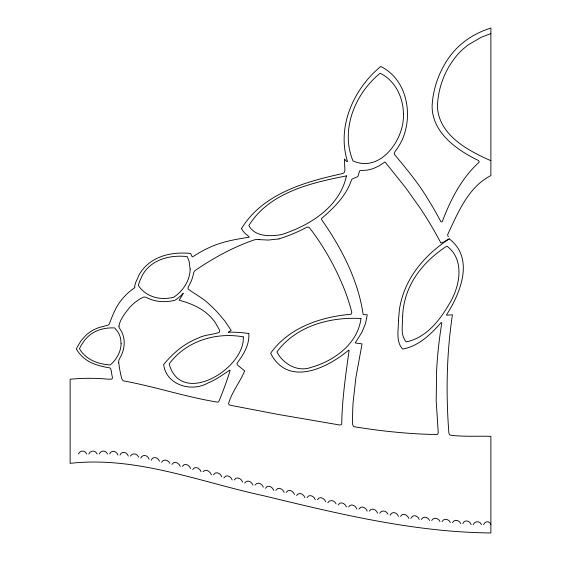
<?xml version="1.0" encoding="UTF-8"?>
<svg xmlns="http://www.w3.org/2000/svg" width="561" height="561" viewBox="0 0 561 561"><rect width="100%" height="100%" fill="white"/><g stroke="black" fill="none" stroke-linecap="round" stroke-linejoin="round"><path stroke-width="0.84" d="M444.564 242.008L445.062 241.076L449.319 238.944C474.655 258.411 460.553 292.961 446.486 314.931A0.905 0.905 0 0 0 446.647 315.205L452.439 314.784C446.556 353.872 445.841 393.633 448.877 433.015L449.466 434.417A3.661 3.661 0 0 0 450.252 435.168C463.526 436.9 477.39 435.939 490.875 436.332L490.875 532.95C413.639 532.235 338.059 513.743 263.411 495.679C199.898 481.997 136.295 455.89 70.125 463.344L70.125 379.194L78.028 378.619A201.469 201.469 0 0 1 108.287 379.208L111.723 379.131A2.209 2.209 0 0 0 112.214 378.563L112.438 377.588A60.546 60.546 0 0 1 111.38 371.375L110.699 368.682A3.247 3.247 0 0 0 109.858 367.89C100.117 366.242 89.781 363.808 82.411 356.656A33.078 33.078 0 0 1 77.698 351.179L76.359 349.068L77.383 346.852L81.142 340.66L85.945 335.289A36.64 36.64 0 0 1 93.982 329.658L98.694 327.61L107.943 325.17A4.635 4.635 0 0 0 109.262 324.048C112.558 315.548 115.748 306.685 121.779 299.595A56.913 56.913 0 0 1 130.853 290.549L134.963 287.548L134.535 286.734L135.692 282.562L139.058 274.911A39.586 39.586 0 0 1 146.624 265.346C158.349 254.554 175.263 251.847 190.635 253.488A26.851 26.851 0 0 1 192.03 256.524L192.227 256.742A0.778 0.778 0 0 0 192.605 256.861L195.866 254.82A104.683 104.683 0 0 1 208.369 247.99C221.076 241.812 235.452 239.33 249.056 237.226A1.22 1.22 0 0 0 249.14 236.798L247.759 235.571A18.261 18.261 0 0 1 241.525 228.565M241.539 228.558C262.695 193.706 305.142 181.722 342.54 173.587L343.865 172.844A3.696 3.696 0 0 0 344.524 172.003L344.917 170.537L344.391 158.952A17.77 17.77 0 0 0 347.042 161.638L347.455 161.379C336.593 126.639 353.633 88.764 380.751 66.486C407.545 79.676 413.653 115.994 401.529 141.288A71.605 71.605 0 0 1 394.881 151.8L394.334 153.23A3.738 3.738 0 0 0 394.383 154.317C406.122 168.524 418.289 182.956 427.826 198.966A347 347 0 0 1 440.806 221.532L441.528 221.918A1.83 1.83 0 0 0 442.18 221.868C450.329 200.137 461.577 178.005 479.136 162.234A2.468 2.468 0 0 0 479.038 161.393L478.386 160.488C456.787 149.976 432.033 132.655 432.11 105.924C433.078 87.32 440.02 68.87 451.5 54.186A76.85 76.85 0 0 1 466.219 40.217C473.701 34.831 482.095 30.806 490.875 28.05L490.875 175.572C468.253 187.101 458.042 212.549 447.811 234.274A1.767 1.767 0 0 0 447.839 235.704L448.302 236.714M483.603 524.64C484.942 521.001 489.83 520.538 490.875 524.64M78.435 453.996C80.013 450.083 85.167 450.083 86.745 453.996M88.827 453.996C90.405 450.083 95.559 450.083 97.137 453.996M99.213 453.996C100.791 450.083 105.945 450.083 107.523 453.996M473.211 524.64C474.788 520.727 479.95 520.727 481.527 524.64M109.605 453.996C111.401 449.627 116.709 451.051 117.915 455.034M119.991 455.034C121.786 450.665 127.095 452.089 128.301 456.072M140.769 458.148C142.564 453.786 147.873 455.209 149.079 459.186M151.161 460.23C152.957 455.862 158.265 457.285 159.471 461.268M390.105 515.286C391.901 510.924 397.209 512.347 398.415 516.33M410.883 518.406C412.679 514.037 417.987 515.468 419.193 519.444M462.825 523.602C464.62 519.234 469.929 520.657 471.135 524.64M130.383 456.072C132.41 452.397 137.235 453.653 138.693 457.11M161.547 462.306C163.574 458.632 168.398 459.887 169.857 463.344M327.771 502.824C329.798 499.15 334.622 500.398 336.081 503.862M379.713 513.21C381.739 509.535 386.571 510.791 388.023 514.248M421.269 519.444C423.296 515.769 428.12 517.025 429.579 520.482M431.661 520.482C433.688 516.807 438.513 518.062 439.971 521.52M442.047 521.52C444.074 517.845 448.898 519.1 450.357 522.564M452.439 522.564C454.466 518.89 459.291 520.138 460.749 523.602M171.939 464.382C174.247 460.357 179.071 462.958 180.249 466.464M182.325 466.464C184.639 462.432 189.464 465.041 190.635 468.54M192.711 469.578C195.025 465.546 199.849 468.155 201.027 471.654M213.489 474.774C215.803 470.742 220.627 473.351 221.805 476.85M223.881 477.888C226.195 473.863 231.02 476.464 232.191 479.964M234.267 479.964C236.581 475.938 241.405 478.547 242.583 482.046M244.659 483.084C246.973 479.052 251.798 481.661 252.969 485.16M255.045 485.16C257.359 481.135 262.183 483.736 263.361 487.236M265.437 488.28C267.751 484.248 272.576 486.857 273.747 490.356M275.823 490.356C278.137 486.324 282.961 488.933 284.139 492.432M286.215 492.432C288.529 488.407 293.354 491.008 294.525 494.514M296.601 495.552C298.915 491.52 303.739 494.129 304.911 497.628M306.993 497.628C309.307 493.596 314.132 496.205 315.303 499.704M317.379 499.704C319.693 495.679 324.517 498.28 325.689 501.786M338.157 504.9C340.471 500.875 345.296 503.476 346.467 506.976M348.549 506.976C350.856 502.951 355.688 505.559 356.859 509.058M358.935 509.058C361.249 505.026 366.074 507.635 367.245 511.134M369.327 511.134C371.634 507.102 376.466 509.711 377.637 513.21M400.491 516.33C402.805 512.298 407.63 514.907 408.801 518.406M203.103 471.654C205.95 468.183 210.172 471.647 211.413 474.774M444.656 242.086L449.228 238.741M490.875 33.576L481.121 37.328L468.435 44.768A70.118 70.118 0 0 0 458.021 54.122C445.329 68.491 437.882 87.67 437.433 106.8C438.99 135.257 467.867 150.558 490.875 160.698M278.943 238.944L268.298 240.059L259.07 239.61M228.488 332.21L231.153 330.366L224.926 321.137L217.514 312.379A124.114 124.114 0 0 0 209.302 304.371C203.215 298.136 194.983 294.252 188.272 289.111A3.107 3.107 0 0 1 188.026 288.158L188.279 286.818A37.903 37.903 0 0 0 193.454 273.719A6.444 6.444 0 0 1 194.863 270.725C213.145 258.081 232.983 247.261 254.056 239.961A10.947 10.947 0 0 1 259.063 239.652M118.722 362.953L118.673 362.034A7.973 7.973 0 0 1 119.837 358.199C123.49 351.971 125.208 344.419 123.595 337.294A24.404 24.404 0 0 0 120.832 330.275L119.493 328.157A5.322 5.322 0 0 1 118.904 326.179M118.904 326.179C120.026 319.23 125.152 313.262 129.339 307.821A49.095 49.095 0 0 1 135.46 302.056L140.425 298.578L143.812 297.071A5.386 5.386 0 0 1 146.162 297.386C154.969 302.042 165.488 302.688 175.053 300.24A46.893 46.893 0 0 0 183.279 293.326L179.211 300.24C190.256 303.136 201.238 307.737 209.534 315.801A46.388 46.388 0 0 1 215.256 322.547L219.674 330.303L219.554 331.74A2.756 2.756 0 0 1 219.183 332.322C212.787 334.84 204.954 334.608 198.587 337.911A75.7 75.7 0 0 0 188.026 343.037C178.58 348.57 170.446 356.13 163.623 364.65C166.442 385.183 191.448 392.434 207.921 383.023C215.782 379.895 222.934 374.608 229.758 370.155A1.297 1.297 0 0 1 230.143 370.414C227.079 380.631 222.85 391.62 218.797 401.634A3.604 3.604 0 0 1 217.864 402.181C186.21 397.16 155.243 386.648 123.616 380.919A4.656 4.656 0 0 1 122.487 379.986L121.674 378.507A124.114 124.114 0 0 1 118.771 362.946M248.811 333.486C249.694 344.756 243.397 354.825 236.966 363.339A2.532 2.532 0 0 0 237.023 364.131L237.562 365.078L244.659 370.884C240.101 382.083 231.77 392.083 228.544 403.604A2.966 2.966 0 0 0 229.007 404.46L230.101 405.217L278.011 414.411L339.735 425.007L341.011 424.691A2.959 2.959 0 0 0 341.74 424.053C342.063 399.614 345.765 374.503 349.103 350.429A1.536 1.536 0 0 0 348.612 350.176C327.365 368.065 287.926 387.42 270.633 353.22C288.887 327.519 321.004 316.804 351.011 314.258A2.931 2.931 0 0 0 351.579 313.48L351.789 312.197L350.274 306.685A207.03 207.03 0 0 0 344.917 290.668C335.976 268.144 323.97 246.307 309.097 227.331A3.647 3.647 0 0 0 308.045 227.086L306.551 227.359A159.499 159.499 0 0 1 278.922 238.888M228.488 332.168A127.698 127.698 0 0 1 248.811 333.529M398.415 320.338C398.64 329.868 395.533 341.081 402.567 349.068C418.611 346.284 431.037 334.16 441.149 322.547A1.178 1.178 0 0 1 441.535 322.715L441.802 323.066A422.896 422.896 0 0 0 436.577 371.691L436.192 400.947L438.246 432.559L437.868 433.842A3.008 3.008 0 0 1 437.194 434.551C409.621 434.13 381.136 431.15 353.872 426.669A3.787 3.787 0 0 1 353.135 425.848L352.631 424.382L352.567 418.674A247.787 247.787 0 0 1 353.1 402.461L355.898 377.546L362.055 343.872L355.548 343.016A1.122 1.122 0 0 1 355.394 342.659L361.971 332.168L365.513 323.522L367.245 314.784L363.612 314.602A1.017 1.017 0 0 1 363.093 314.153C358.037 279.595 341.221 247.66 321.509 219.463A3.289 3.289 0 0 1 321.642 218.446C333.739 207.977 346.109 196.07 351.34 180.319A2.742 2.742 0 0 1 352.841 178.721L357.897 176.61L359.587 170.979A1.697 1.697 0 0 1 360.309 170.523L366.929 170.193L373.086 168.644L379.138 165.867L384.979 161.926L405.491 187.521L419.698 207.416A397.518 397.518 0 0 1 433.955 230.326L441.009 243.102L443.351 241.938L443.751 242.724C426.381 255.066 411.564 271.755 404.018 291.902A88.358 88.358 0 0 0 399.53 308.753L398.415 320.338M402.602 316.621C402.84 325.001 400.021 334.875 406.206 341.908C425.638 337.897 439.235 321.201 448.688 304.854C459.592 287.898 465.651 259.925 446.879 246.104C430.175 256.882 415.582 271.875 408.106 290.535A77.004 77.004 0 0 0 402.973 311.271L402.602 316.621M243.278 336.873C245.22 368.535 181.161 407.574 169.163 363.991C185.88 341.067 215.978 331.888 243.278 336.873M403.387 113.624C405 138.525 380.814 173.426 352.995 160.923C340.099 129.78 355.071 93.617 380.113 73.253C395.168 80.461 403.296 97.432 403.387 113.624M190.144 269.049C190.025 280.521 183.089 291.089 173.651 297.26C164.731 299.532 154.766 298.754 146.87 293.775A28.183 28.183 0 0 1 139.829 287.47L138.399 285.514L139.409 281.881L142.34 275.227A34.438 34.438 0 0 1 148.917 266.91C159.121 257.513 173.833 255.157 187.206 256.587L189.113 261.265L190.144 269.049M121.099 343.634C120.966 351.957 116.422 359.678 110.201 364.994C101.232 364.355 91.997 361.817 85.16 355.716A28.793 28.793 0 0 1 80.714 350.688L79.466 348.725L80.56 346.396L84.725 340.008L88.238 336.348A31.851 31.851 0 0 1 94.627 331.93C100.777 328.711 107.831 327.596 114.717 327.94L117.894 331.937A21.234 21.234 0 0 1 120.622 338.753L121.099 343.634M360.968 318.522C357.792 343.704 334.237 360.919 311.257 367.329C297.758 372.434 283.207 364.089 276.91 351.964C295.885 325.962 330.106 316.706 360.968 318.522M346.446 175.881C339.868 206.904 309.623 225.669 281.37 234.631C270.297 236.454 255.017 237.037 248.832 225.592C269.336 192.395 310.801 182.942 346.446 175.881"/></g></svg>
